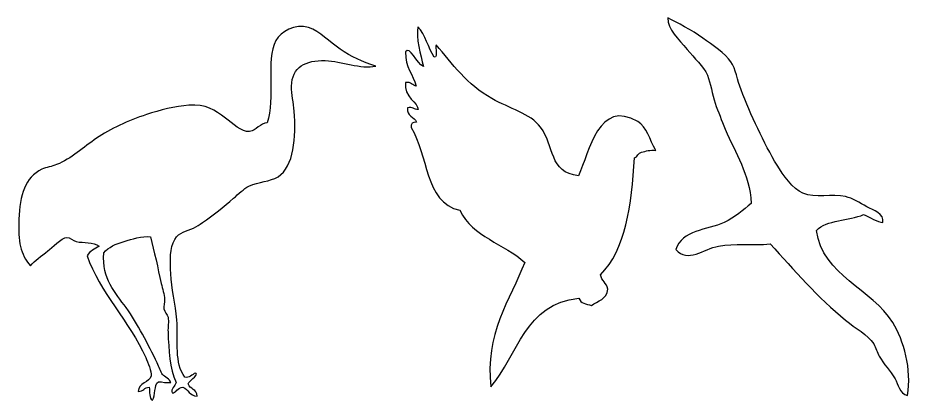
# Model space of a CAD drawing. Header units: centimetres. Extents: x -64 to 65, y -66 to 66.
# Drawn here: x -64.02 to -51.45, y 37.54 to 42.91 of the extents above; entities that cross this region are included whole.
import ezdxf

# ---------------------------------------------------------------- set-up
doc = ezdxf.new("R2010")
doc.units = ezdxf.units.CM
doc.header["$MEASUREMENT"] = 0
doc.layers.add('Layer 1', color=7, linetype='Continuous')

msp = doc.modelspace()

# ---------------------------------------------------------------- linework, layer by layer
at = {"layer": 'Layer 1'}
for points, knots in [([(-54.88138, 42.90859), (-54.75684, 42.84083), (-54.54557, 42.73746), (-54.39148, 42.62414), (-54.39148, 42.62414), (-54.2607, 42.52794), (-54.07263, 42.4052), (-53.9964, 42.29227), (-53.9964, 42.29227), (-53.93031, 42.19445), (-53.90419, 42.02747), (-53.85416, 41.89717), (-53.85416, 41.89717), (-53.72113, 41.55062), (-53.53116, 41.14245), (-53.34846, 40.83833), (-53.34846, 40.83833), (-53.26612, 40.70133), (-53.12383, 40.50091), (-52.98498, 40.44325), (-52.98498, 40.44325), (-52.81181, 40.37131), (-52.57596, 40.44021), (-52.38446, 40.39584), (-52.38446, 40.39584), (-52.29109, 40.3742), (-52.18137, 40.30575), (-52.08421, 40.25363), (-52.08421, 40.25363), (-51.996, 40.20627), (-51.83238, 40.15917), (-51.86297, 40.03236), (-51.86297, 40.03236), (-51.93044, 40.03178), (-52.04432, 40.11171), (-52.13163, 40.14298), (-52.13163, 40.14298), (-52.33816, 40.05453), (-52.64974, 40.07112), (-52.79536, 39.92174), (-52.79536, 39.92174), (-52.70823, 39.28555), (-52.00598, 39.09656), (-51.72073, 38.62589), (-51.72073, 38.62589), (-51.56735, 38.37276), (-51.44911, 37.9747), (-51.51531, 37.59865), (-51.51531, 37.59865), (-51.6295, 37.62762), (-51.64295, 37.75883), (-51.68914, 37.83572), (-51.68914, 37.83572), (-51.75785, 37.95007), (-51.84657, 38.04061), (-51.91038, 38.15176), (-51.91038, 38.15176), (-51.94107, 38.20529), (-51.95433, 38.27222), (-51.98938, 38.32559), (-51.98938, 38.32559), (-52.07706, 38.4591), (-52.24423, 38.54218), (-52.38446, 38.65746), (-52.38446, 38.65746), (-52.77263, 38.9766), (-53.11445, 39.36416), (-53.44332, 39.73212), (-53.44332, 39.73212), (-53.69745, 39.70632), (-53.94375, 39.73974), (-54.17026, 39.70048), (-54.17026, 39.70048), (-54.38105, 39.66394), (-54.60373, 39.4541), (-54.77078, 39.65307), (-54.77078, 39.65307), (-54.68662, 39.9275), (-54.33403, 39.92199), (-54.09125, 40.03232), (-54.09125, 40.03232), (-53.93843, 40.10177), (-53.82182, 40.20888), (-53.71197, 40.30098), (-53.71197, 40.30098), (-53.73425, 40.72008), (-53.93359, 40.998), (-54.0754, 41.34399), (-54.0754, 41.34399), (-54.12567, 41.46655), (-54.17663, 41.58738), (-54.21764, 41.70747), (-54.21764, 41.70747), (-54.26257, 41.83889), (-54.27921, 41.98518), (-54.32826, 42.10257), (-54.32826, 42.10257), (-54.38046, 42.22748), (-54.51241, 42.34374), (-54.61269, 42.46603), (-54.61269, 42.46603), (-54.7274, 42.60591), (-54.89305, 42.75111), (-54.88138, 42.90859)], [0, 0, 0, 0, 0.03703704, 0.03703704, 0.03703704, 0.03703704, 0.07407407, 0.07407407, 0.07407407, 0.07407407, 0.11111111, 0.11111111, 0.11111111, 0.11111111, 0.14814815, 0.14814815, 0.14814815, 0.14814815, 0.18518519, 0.18518519, 0.18518519, 0.18518519, 0.22222222, 0.22222222, 0.22222222, 0.22222222, 0.25925926, 0.25925926, 0.25925926, 0.25925926, 0.2962963, 0.2962963, 0.2962963, 0.2962963, 0.33333333, 0.33333333, 0.33333333, 0.33333333, 0.37037037, 0.37037037, 0.37037037, 0.37037037, 0.40740741, 0.40740741, 0.40740741, 0.40740741, 0.44444444, 0.44444444, 0.44444444, 0.44444444, 0.48148148, 0.48148148, 0.48148148, 0.48148148, 0.51851852, 0.51851852, 0.51851852, 0.51851852, 0.55555556, 0.55555556, 0.55555556, 0.55555556, 0.59259259, 0.59259259, 0.59259259, 0.59259259, 0.62962963, 0.62962963, 0.62962963, 0.62962963, 0.66666667, 0.66666667, 0.66666667, 0.66666667, 0.7037037, 0.7037037, 0.7037037, 0.7037037, 0.74074074, 0.74074074, 0.74074074, 0.74074074, 0.77777778, 0.77777778, 0.77777778, 0.77777778, 0.81481481, 0.81481481, 0.81481481, 0.81481481, 0.85185185, 0.85185185, 0.85185185, 0.85185185, 0.88888889, 0.88888889, 0.88888889, 0.88888889, 0.92592593, 0.92592593, 0.92592593, 0.92592593, 1, 1, 1, 1]), ([(-58.9888, 42.23171), (-59.20192, 42.18324), (-59.46987, 42.30005), (-59.70037, 42.30759), (-59.70037, 42.30759), (-59.97543, 42.31661), (-60.16977, 42.21824), (-60.17479, 41.94707), (-60.17479, 41.94707), (-60.17688, 41.8338), (-60.14555, 41.71572), (-60.13682, 41.59599), (-60.13682, 41.59599), (-60.11094, 41.24031), (-60.13767, 40.81372), (-60.36452, 40.67566), (-60.36452, 40.67566), (-60.47998, 40.60539), (-60.6331, 40.60848), (-60.77251, 40.54281), (-60.77251, 40.54281), (-60.85024, 40.50622), (-60.91803, 40.43211), (-60.99074, 40.37202), (-60.99074, 40.37202), (-61.12898, 40.25777), (-61.27353, 40.12913), (-61.42714, 40.03047), (-61.42714, 40.03047), (-61.46765, 40.00449), (-61.50543, 39.97414), (-61.55049, 39.95456), (-61.55049, 39.95456), (-61.65196, 39.91051), (-61.75499, 39.89791), (-61.81616, 39.79327), (-61.81616, 39.79327), (-61.88474, 39.67598), (-61.88225, 39.49302), (-61.8731, 39.3094), (-61.8731, 39.3094), (-61.86336, 39.11424), (-61.80452, 38.88252), (-61.78767, 38.66421), (-61.78767, 38.66421), (-61.7642, 38.35957), (-61.82519, 38.05495), (-61.67382, 37.85773), (-61.67382, 37.85773), (-61.61871, 37.83683), (-61.57341, 37.90091), (-61.522, 37.91464), (-61.522, 37.91464), (-61.48861, 37.89908), (-61.53859, 37.86273), (-61.55999, 37.83873), (-61.55999, 37.83873), (-61.58163, 37.81444), (-61.62693, 37.79425), (-61.6264, 37.76287), (-61.6264, 37.76287), (-61.60285, 37.68831), (-61.5035, 37.68963), (-61.50305, 37.59205), (-61.50305, 37.59205), (-61.60785, 37.5948), (-61.62383, 37.68635), (-61.70228, 37.71537), (-61.70228, 37.71537), (-61.77708, 37.72048), (-61.80076, 37.62427), (-61.85407, 37.63951), (-61.85407, 37.63951), (-61.87336, 37.68999), (-61.81152, 37.73405), (-61.79716, 37.78183), (-61.79716, 37.78183), (-61.8867, 37.9845), (-61.89982, 38.2376), (-61.91104, 38.49343), (-61.91104, 38.49343), (-61.91403, 38.56156), (-61.89813, 38.63665), (-61.91104, 38.70216), (-61.91104, 38.70216), (-61.91927, 38.74375), (-61.95991, 38.77302), (-61.96795, 38.81604), (-61.96795, 38.81604), (-61.97552, 38.85623), (-61.95671, 38.90867), (-61.95848, 38.94889), (-61.95848, 38.94889), (-61.96158, 39.02025), (-61.98872, 39.10203), (-62.00592, 39.17659), (-62.00592, 39.17659), (-62.05484, 39.38857), (-62.10329, 39.62622), (-62.15771, 39.83125), (-62.15771, 39.83125), (-62.28236, 39.84517), (-62.41544, 39.79873), (-62.52776, 39.76481), (-62.52776, 39.76481), (-62.64098, 39.73063), (-62.75313, 39.68829), (-62.81237, 39.60349), (-62.81237, 39.60349), (-62.84502, 39.2372), (-62.65219, 39.04493), (-62.49929, 38.83501), (-62.49929, 38.83501), (-62.33551, 38.61014), (-62.19333, 38.32082), (-62.06283, 38.05698), (-62.06283, 38.05698), (-62.03597, 38.00269), (-62.01547, 37.9345), (-61.98695, 37.89569), (-61.98695, 37.89569), (-61.96015, 37.85926), (-61.88114, 37.83171), (-61.8731, 37.78184), (-61.8731, 37.78184), (-61.94038, 37.77462), (-61.9815, 37.79361), (-62.04386, 37.79129), (-62.04386, 37.79129), (-62.11659, 37.7502), (-62.07749, 37.59722), (-62.12927, 37.53512), (-62.12927, 37.53512), (-62.18137, 37.55896), (-62.16332, 37.65289), (-62.17671, 37.71538), (-62.17671, 37.71538), (-62.24526, 37.7144), (-62.2568, 37.65635), (-62.3285, 37.65849), (-62.3285, 37.65849), (-62.33308, 37.78067), (-62.16655, 37.78126), (-62.14824, 37.87672), (-62.14824, 37.87672), (-62.13768, 37.93186), (-62.19483, 38.06791), (-62.22415, 38.13289), (-62.22415, 38.13289), (-62.45116, 38.63615), (-62.87325, 39.05798), (-63.0496, 39.56556), (-63.0496, 39.56556), (-63.01632, 39.63348), (-62.9367, 39.65512), (-62.87881, 39.69841), (-62.87881, 39.69841), (-62.96157, 39.76495), (-63.09677, 39.74064), (-63.20139, 39.76482), (-63.20139, 39.76482), (-63.24251, 39.77435), (-63.29455, 39.82324), (-63.33424, 39.82176), (-63.33424, 39.82176), (-63.40438, 39.81917), (-63.54863, 39.67285), (-63.59988, 39.63197), (-63.59988, 39.63197), (-63.69606, 39.55535), (-63.78384, 39.49891), (-63.84658, 39.42324), (-63.84658, 39.42324), (-63.98837, 39.58993), (-64.02176, 39.76159), (-64.00787, 40.0779), (-64.00787, 40.0779), (-63.99305, 40.4149), (-63.92148, 40.66911), (-63.68529, 40.78), (-63.68529, 40.78), (-63.62073, 40.81035), (-63.54503, 40.81905), (-63.47656, 40.84641), (-63.47656, 40.84641), (-63.27466, 40.92721), (-63.09572, 41.09305), (-62.91678, 41.21643), (-62.91678, 41.21643), (-62.72702, 41.34724), (-62.46844, 41.46456), (-62.21466, 41.54854), (-62.21466, 41.54854), (-62.02474, 41.61138), (-61.81088, 41.66723), (-61.61694, 41.68139), (-61.61694, 41.68139), (-61.3803, 41.69861), (-61.25203, 41.61487), (-61.1046, 41.50113), (-61.1046, 41.50113), (-61.00453, 41.4239), (-60.87695, 41.30171), (-60.76302, 41.31137), (-60.76302, 41.31137), (-60.67118, 41.31918), (-60.61205, 41.43501), (-60.51635, 41.43472), (-60.51635, 41.43472), (-60.39731, 41.77807), (-60.54278, 42.30607), (-60.39303, 42.59225), (-60.39303, 42.59225), (-60.32757, 42.71724), (-60.12514, 42.82982), (-59.9376, 42.77251), (-59.9376, 42.77251), (-59.76991, 42.72123), (-59.64434, 42.57116), (-59.49167, 42.4689), (-59.49167, 42.4689), (-59.33406, 42.36336), (-59.177, 42.28849), (-58.9888, 42.23171)], [0, 0, 0, 0, 0.01754386, 0.01754386, 0.01754386, 0.01754386, 0.03508772, 0.03508772, 0.03508772, 0.03508772, 0.05263158, 0.05263158, 0.05263158, 0.05263158, 0.07017544, 0.07017544, 0.07017544, 0.07017544, 0.0877193, 0.0877193, 0.0877193, 0.0877193, 0.10526316, 0.10526316, 0.10526316, 0.10526316, 0.12280702, 0.12280702, 0.12280702, 0.12280702, 0.14035088, 0.14035088, 0.14035088, 0.14035088, 0.15789474, 0.15789474, 0.15789474, 0.15789474, 0.1754386, 0.1754386, 0.1754386, 0.1754386, 0.19298246, 0.19298246, 0.19298246, 0.19298246, 0.21052632, 0.21052632, 0.21052632, 0.21052632, 0.22807018, 0.22807018, 0.22807018, 0.22807018, 0.24561404, 0.24561404, 0.24561404, 0.24561404, 0.26315789, 0.26315789, 0.26315789, 0.26315789, 0.28070175, 0.28070175, 0.28070175, 0.28070175, 0.29824561, 0.29824561, 0.29824561, 0.29824561, 0.31578947, 0.31578947, 0.31578947, 0.31578947, 0.33333333, 0.33333333, 0.33333333, 0.33333333, 0.35087719, 0.35087719, 0.35087719, 0.35087719, 0.36842105, 0.36842105, 0.36842105, 0.36842105, 0.38596491, 0.38596491, 0.38596491, 0.38596491, 0.40350877, 0.40350877, 0.40350877, 0.40350877, 0.42105263, 0.42105263, 0.42105263, 0.42105263, 0.43859649, 0.43859649, 0.43859649, 0.43859649, 0.45614035, 0.45614035, 0.45614035, 0.45614035, 0.47368421, 0.47368421, 0.47368421, 0.47368421, 0.49122807, 0.49122807, 0.49122807, 0.49122807, 0.50877193, 0.50877193, 0.50877193, 0.50877193, 0.52631579, 0.52631579, 0.52631579, 0.52631579, 0.54385965, 0.54385965, 0.54385965, 0.54385965, 0.56140351, 0.56140351, 0.56140351, 0.56140351, 0.57894737, 0.57894737, 0.57894737, 0.57894737, 0.59649123, 0.59649123, 0.59649123, 0.59649123, 0.61403509, 0.61403509, 0.61403509, 0.61403509, 0.63157895, 0.63157895, 0.63157895, 0.63157895, 0.64912281, 0.64912281, 0.64912281, 0.64912281, 0.66666667, 0.66666667, 0.66666667, 0.66666667, 0.68421053, 0.68421053, 0.68421053, 0.68421053, 0.70175439, 0.70175439, 0.70175439, 0.70175439, 0.71929825, 0.71929825, 0.71929825, 0.71929825, 0.73684211, 0.73684211, 0.73684211, 0.73684211, 0.75438596, 0.75438596, 0.75438596, 0.75438596, 0.77192982, 0.77192982, 0.77192982, 0.77192982, 0.78947368, 0.78947368, 0.78947368, 0.78947368, 0.80701754, 0.80701754, 0.80701754, 0.80701754, 0.8245614, 0.8245614, 0.8245614, 0.8245614, 0.84210526, 0.84210526, 0.84210526, 0.84210526, 0.85964912, 0.85964912, 0.85964912, 0.85964912, 0.87719298, 0.87719298, 0.87719298, 0.87719298, 0.89473684, 0.89473684, 0.89473684, 0.89473684, 0.9122807, 0.9122807, 0.9122807, 0.9122807, 0.92982456, 0.92982456, 0.92982456, 0.92982456, 0.94736842, 0.94736842, 0.94736842, 0.94736842, 0.96491228, 0.96491228, 0.96491228, 0.96491228, 1, 1, 1, 1]), ([(-58.39672, 42.78395), (-58.28874, 42.67245), (-58.25623, 42.48524), (-58.1678, 42.35413), (-58.1678, 42.35413), (-58.11121, 42.36516), (-58.15785, 42.47888), (-58.14293, 42.5314), (-58.14293, 42.5314), (-57.91187, 42.26002), (-57.70888, 41.97305), (-57.35624, 41.7739), (-57.35624, 41.7739), (-57.11113, 41.63544), (-56.81818, 41.5662), (-56.67174, 41.37052), (-56.67174, 41.37052), (-56.48018, 41.11464), (-56.55273, 40.73137), (-56.13837, 40.68832), (-56.13837, 40.68832), (-55.98594, 41.03548), (-55.85386, 41.77367), (-55.30485, 41.44984), (-55.30485, 41.44984), (-55.18013, 41.37629), (-55.14298, 41.19769), (-55.05069, 41.04542), (-55.05069, 41.04542), (-55.13774, 41.05629), (-55.19261, 41.03507), (-55.25318, 41.0196), (-55.25318, 41.0196), (-55.30475, 41.01203), (-55.30263, 40.95097), (-55.35428, 40.9434), (-55.35428, 40.9434), (-55.39032, 40.2722), (-55.47588, 39.65025), (-55.83114, 39.29669), (-55.83114, 39.29669), (-55.81513, 39.21128), (-55.74105, 39.18424), (-55.72938, 39.09442), (-55.72938, 39.09442), (-55.73983, 38.95332), (-55.86802, 38.92932), (-55.95666, 38.86601), (-55.95666, 38.86601), (-56.03225, 38.88313), (-56.11171, 38.89633), (-56.13412, 38.96684), (-56.13412, 38.96684), (-56.89226, 38.8963), (-56.99182, 38.17039), (-57.37152, 37.7233), (-57.37152, 37.7233), (-57.46111, 38.45273), (-57.10037, 38.95144), (-56.89487, 39.47124), (-56.89487, 39.47124), (-57.18012, 39.73445), (-57.632, 39.83017), (-57.80808, 40.20313), (-57.80808, 40.20313), (-58.31037, 40.31587), (-58.24991, 40.99418), (-58.49446, 41.36595), (-58.49446, 41.36595), (-58.4992, 41.42117), (-58.47393, 41.44657), (-58.41871, 41.44207), (-58.41871, 41.44207), (-58.44459, 41.5261), (-58.55905, 41.52102), (-58.54579, 41.64432), (-58.54579, 41.64432), (-58.46848, 41.66281), (-58.45348, 41.61866), (-58.39384, 41.61937), (-58.39384, 41.61937), (-58.38879, 41.70962), (-58.60127, 41.79963), (-58.57198, 41.9987), (-58.57198, 41.9987), (-58.49237, 42.01098), (-58.47292, 41.96288), (-58.41992, 41.94843), (-58.41992, 41.94843), (-58.46506, 42.11459), (-58.57735, 42.21323), (-58.57303, 42.42905), (-58.57303, 42.42905), (-58.5108, 42.53361), (-58.41555, 42.25532), (-58.31935, 42.22717), (-58.31935, 42.22717), (-58.36057, 42.38435), (-58.43212, 42.63284), (-58.39672, 42.78395)], [0, 0, 0, 0, 0.03846154, 0.03846154, 0.03846154, 0.03846154, 0.07692308, 0.07692308, 0.07692308, 0.07692308, 0.11538462, 0.11538462, 0.11538462, 0.11538462, 0.15384615, 0.15384615, 0.15384615, 0.15384615, 0.19230769, 0.19230769, 0.19230769, 0.19230769, 0.23076923, 0.23076923, 0.23076923, 0.23076923, 0.26923077, 0.26923077, 0.26923077, 0.26923077, 0.30769231, 0.30769231, 0.30769231, 0.30769231, 0.34615385, 0.34615385, 0.34615385, 0.34615385, 0.38461538, 0.38461538, 0.38461538, 0.38461538, 0.42307692, 0.42307692, 0.42307692, 0.42307692, 0.46153846, 0.46153846, 0.46153846, 0.46153846, 0.5, 0.5, 0.5, 0.5, 0.53846154, 0.53846154, 0.53846154, 0.53846154, 0.57692308, 0.57692308, 0.57692308, 0.57692308, 0.61538462, 0.61538462, 0.61538462, 0.61538462, 0.65384615, 0.65384615, 0.65384615, 0.65384615, 0.69230769, 0.69230769, 0.69230769, 0.69230769, 0.73076923, 0.73076923, 0.73076923, 0.73076923, 0.76923077, 0.76923077, 0.76923077, 0.76923077, 0.80769231, 0.80769231, 0.80769231, 0.80769231, 0.84615385, 0.84615385, 0.84615385, 0.84615385, 0.88461538, 0.88461538, 0.88461538, 0.88461538, 0.92307692, 0.92307692, 0.92307692, 0.92307692, 1, 1, 1, 1])]:
    msp.add_open_spline(points, degree=3, knots=knots, dxfattribs=at)

doc.saveas('drawing.dxf')
